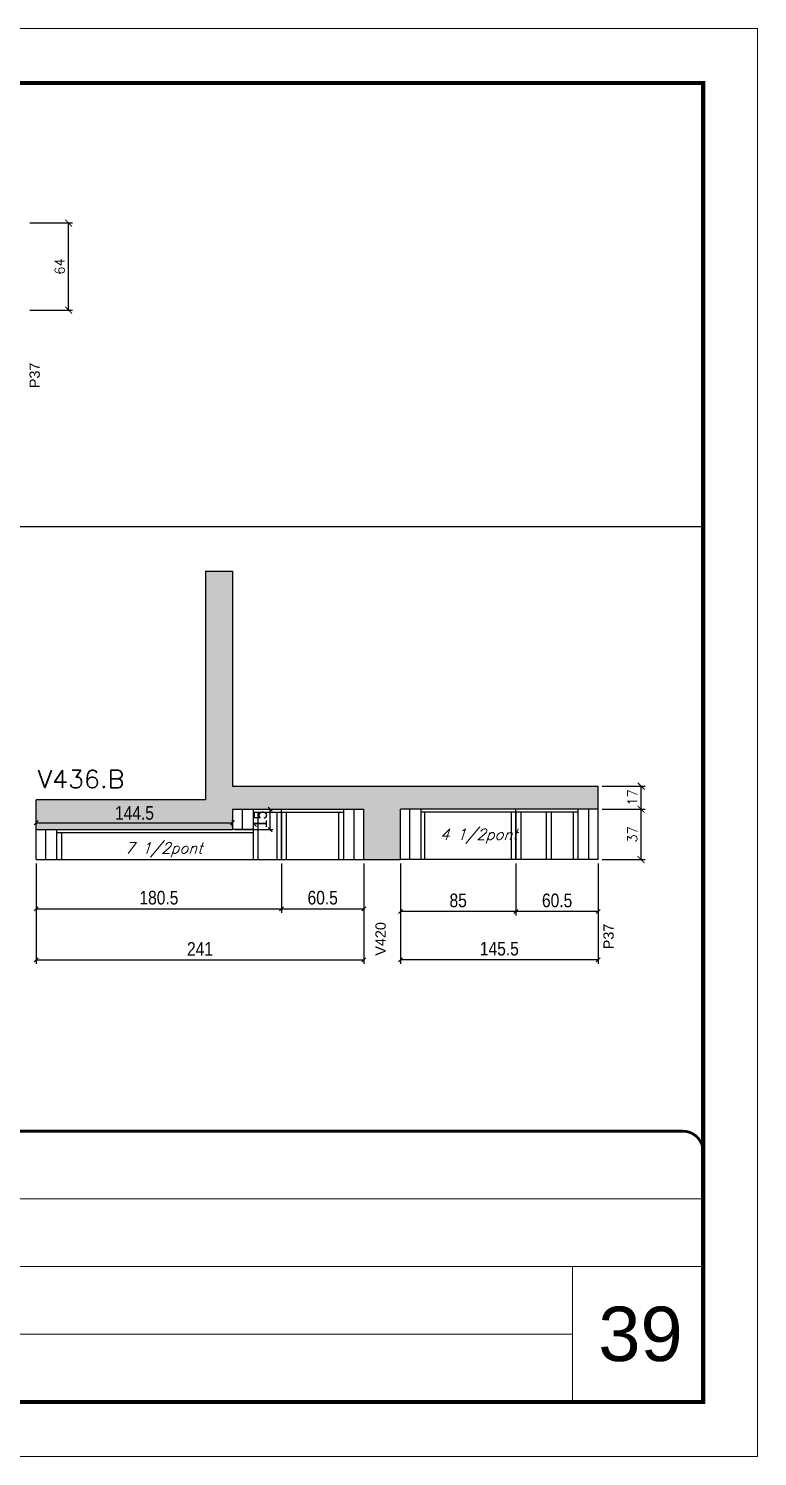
# Model space of a CAD drawing. Extents: x -3394 to 16474, y -5031 to 14397.
# Drawn here: x 8391 to 8927, y 3009 to 4059 of the extents above; entities that cross this region are included whole.
import ezdxf

# ---------------------------------------------------------------- set-up
doc = ezdxf.new("R2010")
doc.units = 0
doc.linetypes.add('CONTINUO', pattern=[0])
doc.linetypes.add('DASHED', pattern=[0.75, 0.5, -0.25])
doc.layers.get('0').update_dxf_attribs({"linetype": 'CONTINUOUS'})
doc.layers.get('Defpoints').update_dxf_attribs({"linetype": 'CONTINUOUS'})
for name, color, linetype, lineweight in [('CARIMBO', 255, 'CONTINUOUS', 9), ('Folhas', 255, 'CONTINUOUS', 9), ('SARRAFO DE PRESSAO', 251, 'DASHED', 9), ('Texto Seção', 7, 'CONTINUOUS', 15)]:
    doc.layers.add(name, color=color, linetype=linetype, lineweight=lineweight)
for name, color, linetype in [('COTA', 241, 'CONTINUOUS'), ('NOMENCLATURA', 7, 'CONTINUOUS'), ('Painéis', 200, 'CONTINUOUS'), ('SARR_2.2x7', 40, 'CONTINUOUS'), ('SARR_3.5x7', 81, 'CONTINUOUS'), ('texto', 7, 'CONTINUOUS')]:
    doc.layers.add(name, color=color, linetype=linetype)
doc.styles.add('ARIAL', font='arial.ttf')
doc.styles.add('COTA TECNICA', font='techl___.ttf', dxfattribs={"height": 10})
doc.styles.add('REGUA-120', font='ROMANS.shx', dxfattribs={"height": 15})
doc.styles.add('ROMANS', font='romans.shx')
doc.dimstyles.new('Cota Paínel', dxfattribs={"dimtxt": 7, "dimasz": 5, "dimexe": 3, "dimexo": 3, "dimgap": 3, "dimtad": 1, "dimdec": 1, "dimzin": 12, "dimdsep": 46, "dimtxsty": 'ROMANS', "dimblk": 'ARCHTICK', "dimcen": 0, "dimclrd": 4, "dimclre": 4, "dimclrt": 1, "dimadec": 1, "dimazin": 3, "dimtfac": 1, "dimtdec": 1, "dimtmove": 0, "dimatfit": 3, "dimldrblk": 'OBLIQUE', "dimfxl": 1, "dimtolj": 1, "dimtzin": 12, "dimarcsym": 0})
doc.dimstyles.new('PAINEL', dxfattribs={"dimtxt": 10, "dimasz": 3, "dimexe": 3, "dimexo": 3, "dimgap": 3, "dimtad": 1, "dimdec": 1, "dimzin": 12, "dimdsep": 46, "dimtxsty": 'COTA TECNICA', "dimblk1": 'OBLIQUE', "dimblk2": 'OBLIQUE', "dimsah": 1, "dimcen": 0.9, "dimclrd": 4, "dimclre": 4, "dimclrt": 240, "dimadec": 1, "dimazin": 3, "dimtfac": 1, "dimtdec": 1, "dimtmove": 0, "dimatfit": 3, "dimfxl": 1, "dimtolj": 1, "dimtzin": 12, "dimarcsym": 0})

# ---------------------------------------------------------------- blocks, each defined once
blk = doc.blocks.new('9999999999')
at = {"color": 30, "linetype": 'CONTINUO'}
for p, q in [((98564.6, 34379.6), (99584, 34379.6)), ((98564.6, 34329.8), (99488, 34329.8)), ((99584, 34329.8), (99488, 34329.8)), ((99488, 34329.8), (99488, 34230.2)), ((98564.6, 34280), (99488, 34280))]:
    blk.add_line(p, q, dxfattribs=at)
at = {"color": 30, "linetype": 'CONTINUO', "const_width": 2}
blk.add_lwpolyline([(99584, 34230.2), (99584, 34414.4, 0.414214), (99569, 34429.4), (98229, 34429.4, 0.414214), (98214, 34414.4), (98214, 34245.2, 0.414214), (98229, 34230.2), (99584, 34230.2)], format="xyb", dxfattribs=at)
at = {"layer": 'Folhas'}
blk.add_lwpolyline([(98139, 34190.2), (99624, 34190.2), (99624, 35240.2), (98139, 35240.2)], close=True, dxfattribs=at)
at = {"layer": 'Folhas', "color": 30, "const_width": 3}
blk.add_lwpolyline([(98214, 34230.2), (99584, 34230.2), (99584, 35200.2), (98214, 35200.2)], close=True, dxfattribs=at)
blk = doc.blocks.new('_ArchTick')
at = {"color": 0, "linetype": 'ByBlock', "const_width": 0.15}
blk.add_lwpolyline([(-0.5, -0.5), (0.5, 0.5)], dxfattribs=at)
blk = doc.blocks.new('*D1478')
at = {"layer": 'COTA', "color": 4, "lineweight": -2, "transparency": 16777216}
for p, q in [((8391.8, 3916.4), (8423.3, 3916.4)), ((8420.3, 3852.4), (8420.3, 3916.4)), ((8391.8, 3852.4), (8423.3, 3852.4))]:
    blk.add_line(p, q, dxfattribs=at)
at = {"layer": 'Defpoints', "color": 0, "transparency": 16777216}
for p in [(8388.8, 3916.4), (8420.3, 3916.4), (8388.8, 3852.4)]:
    blk.add_point(p, dxfattribs=at)
at = {"layer": 'COTA', "color": 4, "lineweight": -2, "transparency": 16777216, "xscale": 5, "yscale": 5, "zscale": 5}
for p, rotation in [((8420.3, 3916.4), 90), ((8420.3, 3852.4), 270)]:
    blk.add_blockref('_ArchTick', p, dxfattribs=dict(at, rotation=rotation))
at = {"layer": 'COTA', "color": 1, "transparency": 16777216, "insert": (8413.8, 3884.4), "char_height": 7, "attachment_point": 5, "rotation": 90, "style": 'ROMANS'}
blk.add_mtext('\\A1;64', dxfattribs=at)
blk = doc.blocks.new('_Oblique')
at = {"color": 0, "linetype": 'ByBlock', "lineweight": -2}
blk.add_line((-0.5, -0.5), (0.5, 0.5), dxfattribs=at)
blk = doc.blocks.new('*D1499')
at = {"layer": 'COTA', "color": 4, "linetype": 'ByBlock', "lineweight": -2, "transparency": 16777216}
for p, q in [((8396.5, 3445.3), (8396.5, 3409.1)), ((8577, 3445.3), (8577, 3409.1)), ((8396.5, 3412.1), (8577, 3412.1))]:
    blk.add_line(p, q, dxfattribs=at)
at = {"layer": 'Defpoints', "color": 0, "linetype": 'ByBlock', "transparency": 16777216}
for p in [(8396.5, 3448.3), (8577, 3448.3), (8577, 3412.1)]:
    blk.add_point(p, dxfattribs=at)
at = {"layer": 'COTA', "color": 4, "linetype": 'ByBlock', "lineweight": -2, "transparency": 16777216, "xscale": 3, "yscale": 3, "zscale": 3, "rotation": 180}
blk.add_blockref('_Oblique', (8396.5, 3412.1), dxfattribs=at)
at = {"layer": 'COTA', "color": 4, "linetype": 'ByBlock', "lineweight": -2, "transparency": 16777216, "xscale": 3, "yscale": 3, "zscale": 3}
blk.add_blockref('_Oblique', (8577, 3412.1), dxfattribs=at)
at = {"layer": 'COTA', "color": 240, "linetype": 'ByBlock', "transparency": 16777216, "insert": (8486.8, 3420.2), "char_height": 10, "attachment_point": 5, "style": 'COTA TECNICA'}
blk.add_mtext('\\A1;180.5', dxfattribs=at)
blk = doc.blocks.new('*D1500')
at = {"layer": 'COTA', "color": 4, "linetype": 'ByBlock', "lineweight": -2, "transparency": 16777216}
for p, q in [((8577, 3445.3), (8577, 3409.1)), ((8637.5, 3445.3), (8637.5, 3409.1)), ((8577, 3412.1), (8637.5, 3412.1))]:
    blk.add_line(p, q, dxfattribs=at)
at = {"layer": 'Defpoints', "color": 0, "linetype": 'ByBlock', "transparency": 16777216}
for p in [(8577, 3448.3), (8637.5, 3448.3), (8637.5, 3412.1)]:
    blk.add_point(p, dxfattribs=at)
at = {"layer": 'COTA', "color": 4, "linetype": 'ByBlock', "lineweight": -2, "transparency": 16777216, "xscale": 3, "yscale": 3, "zscale": 3, "rotation": 180}
blk.add_blockref('_Oblique', (8577, 3412.1), dxfattribs=at)
at = {"layer": 'COTA', "color": 4, "linetype": 'ByBlock', "lineweight": -2, "transparency": 16777216, "xscale": 3, "yscale": 3, "zscale": 3}
blk.add_blockref('_Oblique', (8637.5, 3412.1), dxfattribs=at)
at = {"layer": 'COTA', "color": 240, "linetype": 'ByBlock', "transparency": 16777216, "insert": (8607.3, 3420.2), "char_height": 10, "attachment_point": 5, "style": 'COTA TECNICA'}
blk.add_mtext('\\A1;60.5', dxfattribs=at)
blk = doc.blocks.new('*D1645')
at = {"layer": 'COTA', "color": 4, "linetype": 'ByBlock', "lineweight": -2, "transparency": 16777216}
for p, q in [((8396.5, 3445.3), (8396.5, 3371.6)), ((8637.5, 3445.3), (8637.5, 3371.6)), ((8396.5, 3374.6), (8637.5, 3374.6))]:
    blk.add_line(p, q, dxfattribs=at)
at = {"layer": 'Defpoints', "color": 0, "linetype": 'ByBlock', "transparency": 16777216}
for p in [(8396.5, 3448.3), (8637.5, 3448.3), (8637.5, 3374.6)]:
    blk.add_point(p, dxfattribs=at)
at = {"layer": 'COTA', "color": 4, "linetype": 'ByBlock', "lineweight": -2, "transparency": 16777216, "xscale": 3, "yscale": 3, "zscale": 3, "rotation": 180}
blk.add_blockref('_Oblique', (8396.5, 3374.6), dxfattribs=at)
at = {"layer": 'COTA', "color": 4, "linetype": 'ByBlock', "lineweight": -2, "transparency": 16777216, "xscale": 3, "yscale": 3, "zscale": 3}
blk.add_blockref('_Oblique', (8637.5, 3374.6), dxfattribs=at)
at = {"layer": 'COTA', "color": 240, "linetype": 'ByBlock', "transparency": 16777216, "insert": (8517, 3382.6), "char_height": 10, "attachment_point": 5, "style": 'COTA TECNICA'}
blk.add_mtext('\\A1;241', dxfattribs=at)
blk = doc.blocks.new('*D1503')
at = {"layer": 'COTA', "color": 4, "linetype": 'Continuous', "lineweight": -2, "transparency": 16777216}
for p, q in [((8543, 3485.3), (8570.6, 3485.3)), ((8568.6, 3470.3), (8568.6, 3485.3)), ((8543, 3470.3), (8570.6, 3470.3))]:
    blk.add_line(p, q, dxfattribs=at)
at = {"layer": 'Defpoints', "color": 0, "linetype": 'Continuous', "transparency": 16777216}
for p in [(8541, 3485.3), (8568.6, 3485.3), (8541, 3470.3)]:
    blk.add_point(p, dxfattribs=at)
at = {"layer": 'COTA', "color": 4, "linetype": 'Continuous', "lineweight": -2, "transparency": 16777216, "xscale": 3, "yscale": 3, "zscale": 3}
for p, rotation in [((8568.6, 3485.3), 90), ((8568.6, 3470.3), 270)]:
    blk.add_blockref('_Oblique', p, dxfattribs=dict(at, rotation=rotation))
at = {"layer": 'COTA', "color": 240, "linetype": 'Continuous', "transparency": 16777216, "insert": (8561.4, 3477.8), "char_height": 10, "attachment_point": 5, "rotation": 90, "style": 'COTA TECNICA'}
blk.add_mtext('\\A1;15', dxfattribs=at)
blk = doc.blocks.new('*D1646')
at = {"layer": 'COTA', "color": 4, "linetype": 'Continuous', "lineweight": -2, "transparency": 16777216}
for p, q in [((8396.5, 3472.3), (8396.5, 3477.4)), ((8541, 3472.3), (8541, 3477.4)), ((8396.5, 3475.4), (8541, 3475.4))]:
    blk.add_line(p, q, dxfattribs=at)
at = {"layer": 'Defpoints', "color": 0, "linetype": 'Continuous', "transparency": 16777216}
for p in [(8396.5, 3470.3), (8541, 3475.4), (8541, 3470.3)]:
    blk.add_point(p, dxfattribs=at)
at = {"layer": 'COTA', "color": 4, "linetype": 'Continuous', "lineweight": -2, "transparency": 16777216, "xscale": 3, "yscale": 3, "zscale": 3, "rotation": 180}
blk.add_blockref('_Oblique', (8396.5, 3475.4), dxfattribs=at)
at = {"layer": 'COTA', "color": 4, "linetype": 'Continuous', "lineweight": -2, "transparency": 16777216, "xscale": 3, "yscale": 3, "zscale": 3}
blk.add_blockref('_Oblique', (8541, 3475.4), dxfattribs=at)
at = {"layer": 'COTA', "color": 240, "linetype": 'Continuous', "transparency": 16777216, "insert": (8468.8, 3482.5), "char_height": 10, "attachment_point": 5, "style": 'COTA TECNICA'}
blk.add_mtext('\\A1;144.5', dxfattribs=at)
blk = doc.blocks.new('*D1511')
at = {"layer": 'COTA', "color": 4, "linetype": 'ByBlock', "lineweight": -2, "transparency": 16777216}
for p, q in [((8749.5, 3445.3), (8749.5, 3407.1)), ((8810, 3445.3), (8810, 3407.1)), ((8810, 3410.1), (8749.5, 3410.1))]:
    blk.add_line(p, q, dxfattribs=at)
at = {"layer": 'Defpoints', "color": 0, "linetype": 'ByBlock', "transparency": 16777216}
for p in [(8749.5, 3448.3), (8810, 3448.3), (8749.5, 3410.1)]:
    blk.add_point(p, dxfattribs=at)
at = {"layer": 'COTA', "color": 4, "linetype": 'ByBlock', "lineweight": -2, "transparency": 16777216, "xscale": 3, "yscale": 3, "zscale": 3, "rotation": 180}
blk.add_blockref('_Oblique', (8749.5, 3410.1), dxfattribs=at)
at = {"layer": 'COTA', "color": 4, "linetype": 'ByBlock', "lineweight": -2, "transparency": 16777216, "xscale": 3, "yscale": 3, "zscale": 3}
blk.add_blockref('_Oblique', (8810, 3410.1), dxfattribs=at)
at = {"layer": 'COTA', "color": 240, "linetype": 'ByBlock', "transparency": 16777216, "insert": (8779.8, 3418.2), "char_height": 10, "attachment_point": 5, "style": 'COTA TECNICA'}
blk.add_mtext('\\A1;60.5', dxfattribs=at)
blk = doc.blocks.new('*D1512')
at = {"layer": 'COTA', "color": 4, "linetype": 'ByBlock', "lineweight": -2, "transparency": 16777216}
for p, q in [((8664.5, 3445.3), (8664.5, 3407.1)), ((8749.5, 3445.3), (8749.5, 3407.1)), ((8749.5, 3410.1), (8664.5, 3410.1))]:
    blk.add_line(p, q, dxfattribs=at)
at = {"layer": 'Defpoints', "color": 0, "linetype": 'ByBlock', "transparency": 16777216}
for p in [(8664.5, 3448.3), (8749.5, 3448.3), (8664.5, 3410.1)]:
    blk.add_point(p, dxfattribs=at)
at = {"layer": 'COTA', "color": 4, "linetype": 'ByBlock', "lineweight": -2, "transparency": 16777216, "xscale": 3, "yscale": 3, "zscale": 3, "rotation": 180}
blk.add_blockref('_Oblique', (8664.5, 3410.1), dxfattribs=at)
at = {"layer": 'COTA', "color": 4, "linetype": 'ByBlock', "lineweight": -2, "transparency": 16777216, "xscale": 3, "yscale": 3, "zscale": 3}
blk.add_blockref('_Oblique', (8749.5, 3410.1), dxfattribs=at)
at = {"layer": 'COTA', "color": 240, "linetype": 'ByBlock', "transparency": 16777216, "insert": (8707, 3418.2), "char_height": 10, "attachment_point": 5, "style": 'COTA TECNICA'}
blk.add_mtext('\\A1;85', dxfattribs=at)
blk = doc.blocks.new('*D1648')
at = {"layer": 'COTA', "color": 4, "linetype": 'ByBlock', "lineweight": -2, "transparency": 16777216}
for p, q in [((8664.5, 3445.3), (8664.5, 3371.6)), ((8810, 3445.3), (8810, 3371.6)), ((8810, 3374.6), (8664.5, 3374.6))]:
    blk.add_line(p, q, dxfattribs=at)
at = {"layer": 'Defpoints', "color": 0, "linetype": 'ByBlock', "transparency": 16777216}
for p in [(8664.5, 3448.3), (8810, 3448.3), (8664.5, 3374.6)]:
    blk.add_point(p, dxfattribs=at)
at = {"layer": 'COTA', "color": 4, "linetype": 'ByBlock', "lineweight": -2, "transparency": 16777216, "xscale": 3, "yscale": 3, "zscale": 3, "rotation": 180}
blk.add_blockref('_Oblique', (8664.5, 3374.6), dxfattribs=at)
at = {"layer": 'COTA', "color": 4, "linetype": 'ByBlock', "lineweight": -2, "transparency": 16777216, "xscale": 3, "yscale": 3, "zscale": 3}
blk.add_blockref('_Oblique', (8810, 3374.6), dxfattribs=at)
at = {"layer": 'COTA', "color": 240, "linetype": 'ByBlock', "transparency": 16777216, "insert": (8737.3, 3382.7), "char_height": 10, "attachment_point": 5, "style": 'COTA TECNICA'}
blk.add_mtext('\\A1;145.5', dxfattribs=at)
blk = doc.blocks.new('*D1513')
at = {"layer": 'COTA', "color": 4, "lineweight": -2, "transparency": 16777216}
for p, q in [((8813, 3485.3), (8844.6, 3485.3)), ((8841.6, 3448.3), (8841.6, 3485.3)), ((8813, 3448.3), (8844.6, 3448.3))]:
    blk.add_line(p, q, dxfattribs=at)
at = {"layer": 'Defpoints', "color": 0, "transparency": 16777216}
for p in [(8810, 3485.3), (8841.6, 3485.3), (8810, 3448.3)]:
    blk.add_point(p, dxfattribs=at)
at = {"layer": 'COTA', "color": 4, "lineweight": -2, "transparency": 16777216, "xscale": 5, "yscale": 5, "zscale": 5}
for p, rotation in [((8841.6, 3485.3), 90), ((8841.6, 3448.3), 270)]:
    blk.add_blockref('_ArchTick', p, dxfattribs=dict(at, rotation=rotation))
at = {"layer": 'COTA', "color": 1, "transparency": 16777216, "insert": (8835.1, 3466.8), "char_height": 7, "attachment_point": 5, "rotation": 90, "style": 'ROMANS'}
blk.add_mtext('\\A1;37', dxfattribs=at)
blk = doc.blocks.new('*D1514')
at = {"layer": 'COTA', "color": 4, "lineweight": -2, "transparency": 16777216}
for p, q in [((8813, 3502.3), (8844.6, 3502.3)), ((8841.6, 3485.3), (8841.6, 3502.3)), ((8813, 3485.3), (8844.6, 3485.3))]:
    blk.add_line(p, q, dxfattribs=at)
at = {"layer": 'Defpoints', "color": 0, "transparency": 16777216}
for p in [(8810, 3502.3), (8841.6, 3502.3), (8810, 3485.3)]:
    blk.add_point(p, dxfattribs=at)
at = {"layer": 'COTA', "color": 4, "lineweight": -2, "transparency": 16777216, "xscale": 5, "yscale": 5, "zscale": 5}
for p, rotation in [((8841.6, 3502.3), 90), ((8841.6, 3485.3), 270)]:
    blk.add_blockref('_ArchTick', p, dxfattribs=dict(at, rotation=rotation))
at = {"layer": 'COTA', "color": 1, "transparency": 16777216, "insert": (8835.1, 3494), "char_height": 7, "attachment_point": 5, "rotation": 90, "style": 'ROMANS'}
blk.add_mtext('\\A1;17', dxfattribs=at)

msp = doc.modelspace()

# ---------------------------------------------------------------- hatches: boundary and pattern name
at = {"layer": 'COTA', "linetype": 'Continuous'}
h = msp.add_hatch(dxfattribs=at)
h.set_pattern_fill('AR-CONC', color=256, scale=0.05)
h.set_pattern_definition([(50, (2088.028, -5726.0645), (9.1092334, -0.7969543), [0.9525, -10.4775]), (355, (2088.028, -5726.064), (-1.762171, 9.552842), [0.762, -8.382029]), (100.451445, (2088.787, -5726.131), (7.3470624, 8.7558876), [0.8095004, -8.904512]), (46.1842, (2088.028, -5723.524), (13.553952, -2.102116), [1.42875, -15.71625]), (96.63556, (2089.158, -5723.7), (11.870207, 12.371306), [1.214251, -13.35678]), (351.18415, (2088.028, -5723.524), (11.870207, 12.371306), [1.142998, -12.572987]), (21, (2089.298, -5724.1595), (7.5807196, -5.11326), [0.9525, -10.4775]), (326, (2089.298, -5724.159), (3.0901014, 9.209398), [0.762, -8.382]), (71.451445, (2089.93, -5724.586), (10.670821, 4.0961384), [0.8095004, -8.904497]), (37.5, (2088.0283, -5726.0645), (0.1544302, 4.2277519), [0, -8.2804, 0, -8.509, 0, -8.41375]), (7.5, (2088.0283, -5726.0645), (3.3409831, 5.0090287), [0, -4.8514, 0, -8.0899, 0, -3.20675]), (327.5, (2085.1962, -5726.0645), (6.7795298, -0.2864372), [0, -3.175, 0, -9.906, 0, -13.1445]), (317.5, (2083.926, -5726.0645), (7.406459, 1.2713246), [0, -4.1275, 0, -6.5786, 0, -9.3345])])
h.paths.add_polyline_path([(8664.53, 3485.28), (8810.03, 3485.28), (8810.03, 3502.28), (8541.03, 3502.28), (8541.03, 3660.28), (8521.03, 3660.28), (8521.03, 3492.28), (8396.53, 3492.28), (8396.53, 3470.28), (8541.03, 3470.28), (8541.03, 3485.28), (8637.53, 3485.28), (8637.53, 3448.28), (8664.53, 3448.28)])
h.paths.add_polyline_path([(8448.45, 3472.69), (8488.56, 3472.69), (8488.56, 3493.27), (8448.45, 3493.27)], flags=24)

# ---------------------------------------------------------------- linework, layer by layer
for p, q in [((8521.03, 3660.28), (8541.03, 3660.28)), ((8521.03, 3660.28), (8521.03, 3492.28)), ((8541.03, 3660.28), (8541.03, 3502.28)), ((8541.03, 3502.28), (8810.03, 3502.28)), ((8396.53, 3470.28), (8396.53, 3492.28)), ((8521.03, 3492.28), (8396.53, 3492.28)), ((8637.53, 3448.28), (8664.53, 3448.28))]:
    msp.add_line(p, q, dxfattribs=at)
at = {"layer": 'COTA', "linetype": 'ByBlock'}
msp.add_line((8810.03, 3485.28), (8810.03, 3502.28), dxfattribs=at)
at = {"layer": 'Painéis', "linetype": 'Continuous'}
for p, q in [((7517.21, 3693.26), (8887.21, 3693.26)), ((8541.03, 3485.28), (8541.03, 3470.28))]:
    msp.add_line(p, q, dxfattribs=at)
at = {"layer": 'Painéis', "linetype": 'ByBlock'}
for p, q in [((8541.03, 3485.28), (8637.53, 3485.28)), ((8577.03, 3448.28), (8577.03, 3485.28)), ((8637.53, 3448.28), (8637.53, 3485.28)), ((8810.03, 3485.28), (8664.53, 3485.28)), ((8664.53, 3448.28), (8664.53, 3485.28)), ((8749.53, 3448.28), (8749.53, 3485.28)), ((8810.03, 3448.28), (8810.03, 3485.28)), ((8396.53, 3470.28), (8541.03, 3470.28)), ((8396.53, 3448.28), (8396.53, 3470.28)), ((8396.53, 3448.28), (8637.53, 3448.28)), ((8810.03, 3448.28), (8664.53, 3448.28))]:
    msp.add_line(p, q, dxfattribs=at)
at = {"layer": 'SARR_2.2x7', "linetype": 'Continuous'}
for p, q in [((8548.03, 3485.28), (8548.03, 3470.28)), ((8556.03, 3483.08), (8577.03, 3483.08)), ((8577.03, 3483.08), (8622.53, 3483.08)), ((8630.53, 3448.28), (8630.53, 3485.28)), ((8671.53, 3448.28), (8671.53, 3485.28)), ((8749.53, 3483.08), (8679.53, 3483.08)), ((8795.03, 3483.08), (8749.53, 3483.08)), ((8803.03, 3448.28), (8803.03, 3485.28)), ((8403.53, 3448.28), (8403.53, 3470.28)), ((8411.53, 3468.08), (8556.03, 3468.08)), ((8556.03, 3470.28), (8541.03, 3470.28))]:
    msp.add_line(p, q, dxfattribs=at)
at = {"layer": 'SARR_3.5x7'}
for p, q in [((8556.03, 3485.28), (8556.03, 3448.28)), ((8559.53, 3483.08), (8559.53, 3448.28)), ((8573.53, 3483.08), (8573.53, 3448.28)), ((8577.03, 3483.08), (8577.03, 3448.28)), ((8580.53, 3483.08), (8580.53, 3448.28)), ((8619.03, 3483.08), (8619.03, 3448.28)), ((8622.53, 3485.28), (8622.53, 3448.28)), ((8679.53, 3485.28), (8679.53, 3448.28)), ((8682.29, 3483.08), (8682.29, 3448.28)), ((8746.03, 3483.08), (8746.03, 3448.28)), ((8749.53, 3483.08), (8749.53, 3448.28)), ((8753.03, 3483.08), (8753.03, 3448.28)), ((8771.84, 3483.08), (8771.84, 3448.28)), ((8775.34, 3483.08), (8775.34, 3448.28)), ((8791.53, 3483.08), (8791.53, 3448.28)), ((8795.03, 3485.28), (8795.03, 3448.28)), ((8411.53, 3470.28), (8411.53, 3448.28)), ((8415.03, 3468.08), (8415.03, 3448.28)), ((8411.53, 3448.28), (8415.03, 3448.28)), ((8573.53, 3448.28), (8577.03, 3448.28)), ((8577.03, 3448.28), (8580.53, 3448.28)), ((8619.03, 3448.28), (8622.53, 3448.28)), ((8683.03, 3448.28), (8679.53, 3448.28)), ((8749.53, 3448.28), (8746.03, 3448.28)), ((8753.03, 3448.28), (8749.53, 3448.28)), ((8795.03, 3448.28), (8791.53, 3448.28))]:
    msp.add_line(p, q, dxfattribs=at)

# ---------------------------------------------------------------- block references
at = {"layer": 'SARRAFO DE PRESSAO', "color": 6, "linetype": 'ByBlock'}
msp.add_blockref('9999999999', (-90696.77, -31180.83), dxfattribs=at)

# ---------------------------------------------------------------- texts
at = {"layer": 'CARIMBO', "style": 'ARIAL'}
msp.add_text('39', height=40, dxfattribs=at).set_placement((8810.07, 3079.52))
at = {"layer": 'NOMENCLATURA', "linetype": 'Continuous', "style": 'ARIAL'}
for s, p in [('P37', (8399.13, 3794.94)), ('V420', (8653.67, 3377.62)), ('P37', (8821.42, 3382.33))]:
    msp.add_text(s, height=7.567, rotation=90, dxfattribs=at).set_placement(p)
at = {"layer": 'texto', "color": 2, "char_height": 8, "attachment_point": 5, "style": 'ROMANS'}
for s, insert in [('{\\Q19;\\C256;4 1/2pont}', (8722.21, 3465.5)), ('{\\Q19;\\C256;7 1/2pont}', (8490.29, 3455.5))]:
    msp.add_mtext(s, dxfattribs=dict(at, insert=insert))
at = {"layer": 'Texto Seção', "style": 'REGUA-120', "width": 1.05}
msp.add_text('V436.B', height=13, dxfattribs=at).set_placement((8397.7, 3500.92))

# ---------------------------------------------------------------- dimensions: what is measured, and where the dimension line sits
at = {"layer": 'COTA'}
for base, p1, p2, picture, middle in [((8420.34, 3916.43), (8388.76, 3852.43), (8388.76, 3916.43), '*D1478', (8413.84, 3884.43)), ((8841.61, 3485.28), (8810.03, 3448.28), (8810.03, 3485.28), '*D1513', (8835.11, 3466.78))]:
    dim = msp.add_linear_dim(base=base, p1=p1, p2=p2, angle=90, dimstyle='Cota Paínel', dxfattribs=at)
    dim.commit()
    dim.dimension.update_dxf_attribs({"geometry": picture, "text_midpoint": middle})
dim = msp.add_linear_dim(base=(8841.61, 3502.28), p1=(8810.03, 3485.28), p2=(8810.03, 3502.28), angle=90, dimstyle='Cota Paínel', dxfattribs=at)
dim.commit()
dim.dimension.update_dxf_attribs({"geometry": '*D1514', "text_midpoint": (8841.61, 3493.96), "dimtype": 160})
at = {"layer": 'COTA', "linetype": 'Continuous'}
dim = msp.add_linear_dim(base=(8541.03, 3475.39), p1=(8396.53, 3470.28), p2=(8541.03, 3470.28), dimstyle='PAINEL', override={"dimexe": 2, "dimexo": 2, "dimgap": 2, "dimadec": 8, "dimtix": 1, "dimatfit": 2, "dimldrblk": 'Oblique'}, dxfattribs=at)
dim.commit()
dim.dimension.update_dxf_attribs({"geometry": '*D1646', "text_midpoint": (8468.78, 3482.5)})
dim = msp.add_linear_dim(base=(8568.56, 3485.28), p1=(8541.03, 3470.28), p2=(8541.03, 3485.28), angle=90, dimstyle='PAINEL', override={"dimexe": 2, "dimexo": 2, "dimgap": 2, "dimadec": 8, "dimtix": 1, "dimatfit": 2, "dimldrblk": 'Oblique'}, dxfattribs=at)
dim.commit()
dim.dimension.update_dxf_attribs({"geometry": '*D1503', "text_midpoint": (8561.45, 3477.78)})
at = {"layer": 'COTA', "linetype": 'ByBlock'}
for base, p2, picture, middle in [((8577.03, 3412.09), (8577.03, 3448.28), '*D1499', (8486.78, 3420.22)), ((8637.53, 3374.57), (8637.53, 3448.28), '*D1645', (8517.03, 3382.65))]:
    dim = msp.add_linear_dim(base=base, p1=(8396.53, 3448.28), p2=p2, dimstyle='PAINEL', dxfattribs=at)
    dim.commit()
    dim.dimension.update_dxf_attribs({"geometry": picture, "text_midpoint": middle})
dim = msp.add_linear_dim(base=(8637.53, 3412.09), p1=(8577.03, 3448.28), p2=(8637.53, 3448.28), dimstyle='PAINEL', override={"dimtmove": 1}, dxfattribs=at)
dim.commit()
dim.dimension.update_dxf_attribs({"geometry": '*D1500', "text_midpoint": (8607.28, 3420.2)})
dim = msp.add_linear_dim(base=(8664.53, 3410.09), p1=(8749.53, 3448.28), p2=(8664.53, 3448.28), angle=180, dimstyle='PAINEL', override={"dimtmove": 1}, dxfattribs=at)
dim.commit()
dim.dimension.update_dxf_attribs({"geometry": '*D1512', "text_midpoint": (8707.03, 3418.22)})
for base, p2, picture, middle in [((8664.53, 3374.57), (8664.53, 3448.28), '*D1648', (8737.28, 3382.68)), ((8749.53, 3410.09), (8749.53, 3448.28), '*D1511', (8779.78, 3418.2))]:
    dim = msp.add_linear_dim(base=base, p1=(8810.03, 3448.28), p2=p2, angle=180, dimstyle='PAINEL', dxfattribs=at)
    dim.commit()
    dim.dimension.update_dxf_attribs({"geometry": picture, "text_midpoint": middle})

doc.saveas('drawing.dxf')
